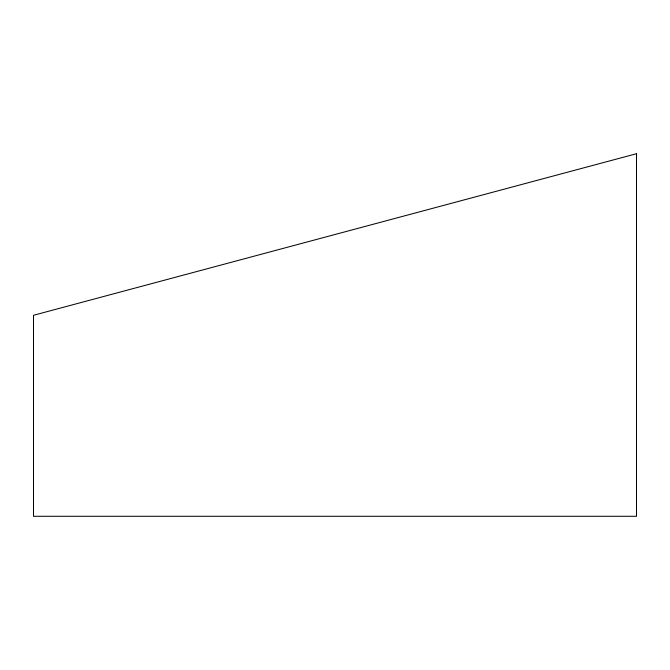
<?xml version="1.0" encoding="UTF-8"?>
<svg xmlns="http://www.w3.org/2000/svg" width="670" height="670" viewBox="0 0 670 670"><rect width="100%" height="100%" fill="white"/><g stroke="black" fill="none" stroke-linecap="round" stroke-linejoin="round"><path stroke-width="1" d="M636.5 153.715L33.5 315.285L33.5 516.285L636.5 516.285L636.5 153.715"/></g></svg>
